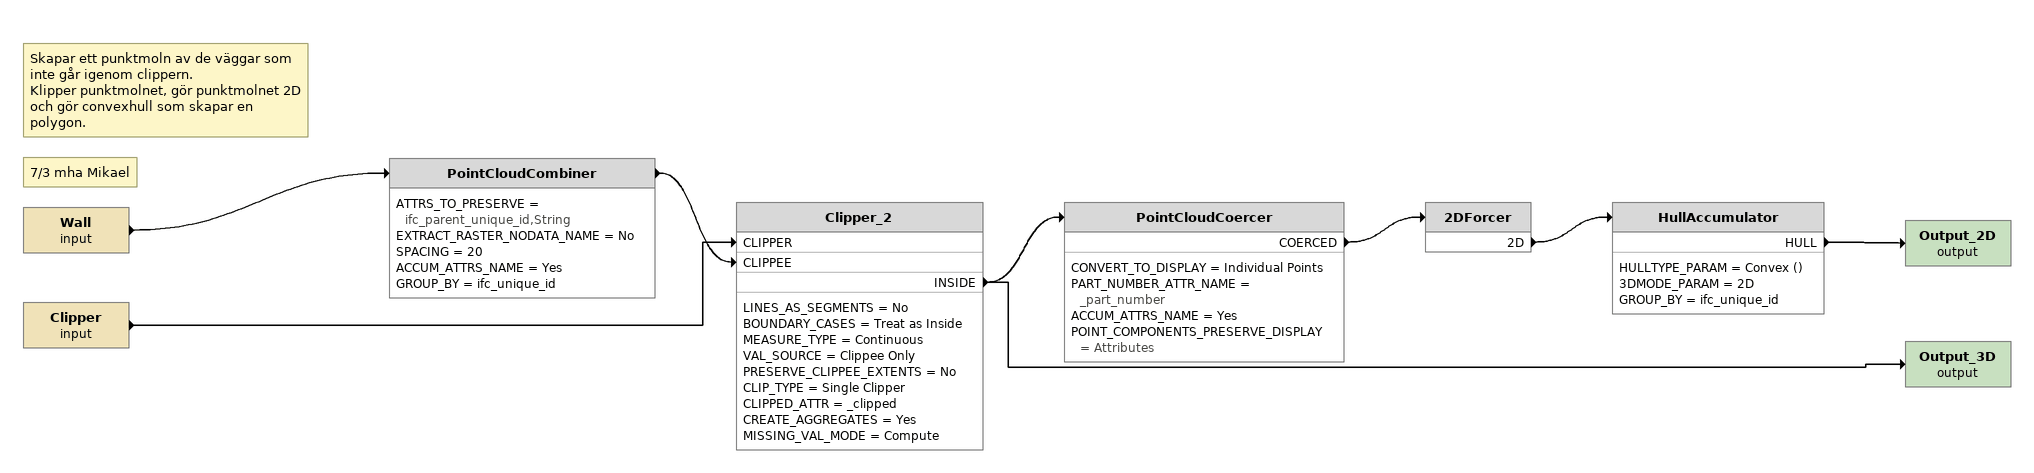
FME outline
Note: Skapar ett punktmoln av de väggar som inte går igenom clippern. / Klipper punktmolnet, gör punktmolnet 2D och gör convexhull som skapar en polygon.
Note: 7/3 mha Mikael
Wall (input)
    -> PointCloudCombiner
PointCloudCombiner
    ATTRS_TO_PRESERVE = ifc_parent_unique_id,String
    EXTRACT_RASTER_NODATA_NAME = No
    SPACING = 20
    ACCUM_ATTRS_NAME = Yes
    GROUP_BY = ifc_unique_id
    -> Clipper_2 [CLIPPEE]
Clipper (input)
    -> Clipper_2 [CLIPPER]
Clipper_2
    LINES_AS_SEGMENTS = No
    BOUNDARY_CASES = Treat as Inside
    MEASURE_TYPE = Continuous
    VAL_SOURCE = Clippee Only
    PRESERVE_CLIPPEE_EXTENTS = No
    CLIP_TYPE = Single Clipper
    CLIPPED_ATTR = _clipped
    CREATE_AGGREGATES = Yes
    MISSING_VAL_MODE = Compute
    INSIDE -> PointCloudCoercer
    INSIDE -> Output_3D (output)
PointCloudCoercer
    CONVERT_TO_DISPLAY = Individual Points
    PART_NUMBER_ATTR_NAME = _part_number
    ACCUM_ATTRS_NAME = Yes
    POINT_COMPONENTS_PRESERVE_DISPLAY = Attributes
    COERCED -> 2DForcer
2DForcer
    2D -> HullAccumulator
HullAccumulator
    HULLTYPE_PARAM = Convex ()
    3DMODE_PARAM = 2D
    GROUP_BY = ifc_unique_id
    HULL -> Output_2D (output)
Output_2D (output)
Output_3D (output)
